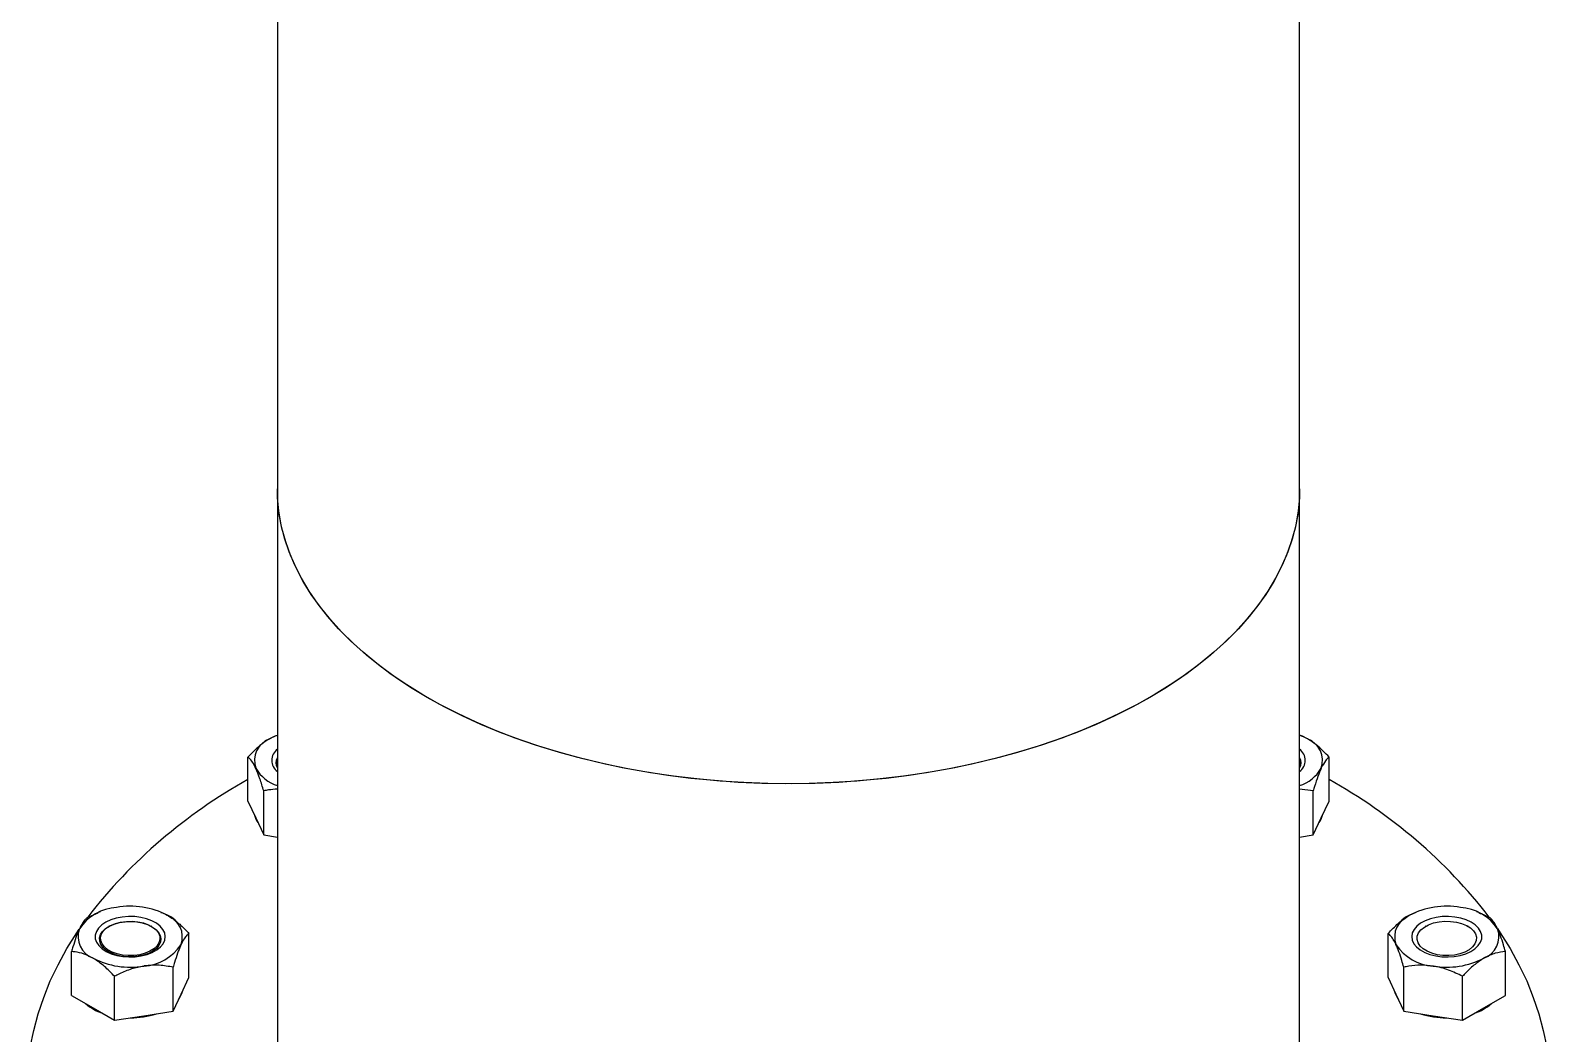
# Model space of a CAD drawing. Header units: inches. Extents: x 0.9 to 37.1, y -8.4 to 11.7.
# Drawn here: x 15.0824 to 15.2794, y 4.5841 to 4.7145 of the extents above; entities that cross this region are included whole.
import ezdxf

# ---------------------------------------------------------------- set-up
doc = ezdxf.new("R2010")
doc.units = ezdxf.units.IN
doc.header["$MEASUREMENT"] = 0

msp = doc.modelspace()

# ---------------------------------------------------------------- linework, layer by layer
at = {"color": 7, "linetype": 'Continuous', "lineweight": 25}
for p, q in [((15.11448789287442, 5.324625684949885), (15.11448789287441, 4.65489076706461)), ((15.24730039287441, 4.654890767064609), (15.24730039287442, 5.324625684949885)), ((15.11448789287443, 4.654890767064582), (15.11448789287443, 4.571535559184579)), ((15.24730039287443, 4.571535559184579), (15.24730039287443, 4.654890767064581)), ((15.1143077078152, 4.622784612609978), (15.11345383361876, 4.622384413490583)), ((15.11437436068749, 4.622829666522938), (15.11431300802123, 4.622804942454404)), ((15.24747527772762, 4.622804942454403), (15.24741392506136, 4.622829666522938)), ((15.11066413696726, 4.614309674465796), (15.11066413696726, 4.620029712965724)), ((15.2511241487816, 4.614309674465796), (15.2511241487816, 4.620029712965724)), ((15.11066413696726, 4.614309674465796), (15.11168523681055, 4.612109748476086)), ((15.11270633665386, 4.609909822486376), (15.11270633665386, 4.615629860986305)), ((15.24908194909499, 4.615629860986304), (15.24730039287443, 4.615874887348573)), ((15.24908194909499, 4.609909822486374), (15.24908194909499, 4.615629860986304)), ((15.25010304893829, 4.612109748476086), (15.2511241487816, 4.614309674465796)), ((15.11168523681055, 4.612109748476086), (15.11270633665386, 4.609909822486376)), ((15.24908194909499, 4.609909822486374), (15.25010304893829, 4.612109748476086)), ((15.11270633665386, 4.609909822486376), (15.11448789287443, 4.609634244642571)), ((15.24730039287443, 4.60963424464257), (15.24908194909499, 4.609909822486374)), ((15.08979006703541, 4.599157904782827), (15.09121017960864, 4.599792556738553)), ((15.09145809106904, 4.599915879930025), (15.09120131515234, 4.599812403655077)), ((15.09935940647607, 4.599884214804529), (15.09928082960779, 4.599915879930025)), ((15.26158692907233, 4.599470626897669), (15.26244675198628, 4.599865377818333)), ((15.26250745614106, 4.599915879930024), (15.26243698415638, 4.599887480933124)), ((15.27058908952953, 4.599811549761538), (15.27033019467981, 4.599915879930024)), ((15.0926337648166, 4.598038856265335), (15.09254572504151, 4.597988015464249)), ((15.09819319563531, 4.597988015464249), (15.09810515586022, 4.598038856265335)), ((15.10299105332803, 4.591395887872883), (15.10299105332803, 4.597115926372811)), ((15.25879723242083, 4.591395887872882), (15.25879723242083, 4.59711592637281)), ((15.26368312988863, 4.598038856265334), (15.26359509011353, 4.597988015464247)), ((15.26924256070734, 4.597988015464246), (15.26915452093224, 4.598038856265334)), ((15.0877478673488, 4.589038014303479), (15.0877478673488, 4.594758052803408)), ((15.27404041840004, 4.589038014303477), (15.27404041840004, 4.594758052803407)), ((15.10094885364142, 4.586996035893462), (15.10094885364142, 4.592716074393391)), ((15.26083943210743, 4.586996035893462), (15.26083943210743, 4.59271607439339)), ((15.09332726065181, 4.585817099108761), (15.09332726065181, 4.59153713760869)), ((15.10196995348472, 4.589195961883173), (15.10299105332803, 4.591395887872883)), ((15.25879723242083, 4.591395887872882), (15.25981833226413, 4.589195961883171)), ((15.26846102509704, 4.58581709910876), (15.26846102509704, 4.591537137608688)), ((15.0877478673488, 4.589038014303479), (15.0905375640003, 4.58742755670612)), ((15.10094885364142, 4.586996035893462), (15.10196995348472, 4.589195961883173)), ((15.25981833226413, 4.589195961883171), (15.26083943210743, 4.586996035893462)), ((15.27125072174854, 4.587427556706119), (15.27404041840004, 4.589038014303477)), ((15.0905375640003, 4.58742755670612), (15.09332726065181, 4.585817099108761)), ((15.09332726065181, 4.585817099108761), (15.09713805714661, 4.586406567501112)), ((15.09713805714661, 4.586406567501112), (15.10094885364142, 4.586996035893462)), ((15.26083943210743, 4.586996035893462), (15.26465022860224, 4.586406567501111)), ((15.26465022860224, 4.586406567501111), (15.26846102509704, 4.58581709910876)), ((15.26846102509704, 4.58581709910876), (15.27125072174854, 4.587427556706119))]:
    msp.add_line(p, q, dxfattribs=at)
at = {"color": 7, "linetype": 'Continuous', "lineweight": 25, "flags": 128}
for points in [[(15.22785045256259, 4.627783466476716), (15.22561494713935, 4.626551645042477), (15.22328258641237, 4.625381199836067), (15.22085842175562, 4.62427466578117), (15.21834770336993, 4.623234439384149), (15.21575586891226, 4.622262773543746), (15.21308853171891, 4.621361772671805), (15.21035146864826, 4.620533388135581), (15.20755060756946, 4.619779414031516), (15.20469201452392, 4.61910148329963), (15.20178188058762, 4.618501064186926), (15.19882650846265, 4.617979457067504), (15.19583229882695, 4.617537791626233), (15.19280573647183, 4.617177024412111), (15.18975337625742, 4.616897936766591), (15.18668182891626, 4.616701133131365), (15.18359774673591, 4.616587039739281), (15.18050780915163, 4.616555903691225), (15.17741870828017, 4.61660779242094), (15.17433713442613, 4.616742593548994), (15.1712697615923, 4.616960015126159), (15.1682232330252, 4.617259586265716), (15.16520414682731, 4.617640658163283), (15.16221904166706, 4.618102405501985), (15.1592743826175, 4.618643828239908), (15.15637654715444, 4.619263753775964), (15.1535318113442, 4.619960839489486), (15.1507463362511, 4.620733575648041), (15.14802615459391, 4.621580288677182), (15.14537715768039, 4.622499144785032), (15.14280508264799, 4.623488153933868), (15.14031550003847, 4.624545174150103), (15.13791380173341, 4.625667916163326), (15.13560518927653, 4.62685394836434), (15.13339466260832, 4.628100702071504), (15.13128700923733, 4.629405477093911), (15.12928679387142, 4.630765447579405), (15.12739834853168, 4.632177668134749), (15.12562576317021, 4.633639080204689), (15.12397287681218, 4.635146518696105), (15.12244326924137, 4.636696718832894), (15.12104025324719, 4.638286323226757), (15.11976686744985, 4.639911889148546), (15.11862586971944, 4.641569895984446), (15.11761973120297, 4.643256752860856), (15.11675063097242, 4.644968806421402), (15.11602045130536, 4.646702348739308), (15.11543077360836, 4.648453625347934), (15.11498287499199, 4.650218843372115), (15.11467772550494, 4.651994179742683), (15.11451598603303, 4.653775789476387), (15.11448789287443, 4.654890767064582)], [(15.13393783318624, 4.627783466476744), (15.13180402467369, 4.629073996287883), (15.12977653442593, 4.630420439475722), (15.12785975353534, 4.631819879944137), (15.12605783332252, 4.633269286816699), (15.12437467634539, 4.63476552100087), (15.12281392794719, 4.636305341986585), (15.12137896836138, 4.637885414864471), (15.12007290539091, 4.639502317548521), (15.11889856767733, 4.641152548187568), (15.11785849857464, 4.642832532749517), (15.11695495064091, 4.644538632761901), (15.11618988075977, 4.646267153192001), (15.11556494590221, 4.648014350449468), (15.11508149953799, 4.649776440494104), (15.11474058870426, 4.651549607031249), (15.11454295173799, 4.653330009777026), (15.11448789287441, 4.65489076706461)], [(15.24730039287441, 4.654890767064609), (15.24727229971581, 4.653775789476414), (15.2471105602439, 4.651994179742712), (15.24680541075685, 4.650218843372143), (15.24635751214048, 4.648453625347962), (15.24576783444348, 4.646702348739336), (15.24503765477642, 4.64496880642143), (15.24416855454587, 4.643256752860883), (15.2431624160294, 4.641569895984475), (15.24202141829899, 4.639911889148573), (15.24074803250165, 4.638286323226785), (15.23934501650747, 4.636696718832923), (15.23781540893667, 4.635146518696131), (15.23616252257863, 4.633639080204716), (15.23438993721715, 4.632177668134775), (15.23250149187742, 4.630765447579432), (15.23050127651151, 4.629405477093939), (15.22839362314052, 4.628100702071531), (15.22618309647232, 4.626853948364368), (15.22387448401543, 4.625667916163352), (15.22147278571036, 4.624545174150131), (15.21898320310085, 4.623488153933895), (15.21641112806845, 4.622499144785059), (15.21376213115493, 4.62158028867721), (15.21104194949774, 4.620733575648069), (15.20825647440464, 4.619960839489513), (15.2054117385944, 4.619263753775992), (15.20251390313133, 4.618643828239936), (15.19956924408178, 4.618102405502012), (15.19658413892153, 4.617640658163309), (15.19356505272364, 4.617259586265743), (15.19051852415653, 4.616960015126187), (15.1874511513227, 4.616742593549021), (15.18436957746867, 4.616607792420967), (15.18128047659721, 4.616555903691252), (15.17819053901292, 4.616587039739309), (15.17510645683258, 4.616701133131391), (15.17203490949141, 4.616897936766619), (15.168982549277, 4.61717702441214), (15.16595598692189, 4.617537791626261), (15.16296177728619, 4.617979457067532), (15.16000640516122, 4.618501064186954), (15.15709627122492, 4.619101483299659), (15.15423767817937, 4.619779414031544), (15.15143681710057, 4.620533388135609), (15.14869975402993, 4.621361772671833), (15.14603241683657, 4.622262773543775), (15.1434405823789, 4.623234439384177), (15.14092986399322, 4.624274665781198), (15.13850569933647, 4.625381199836095), (15.13617333860948, 4.626551645042506), (15.13393783318624, 4.627783466476744)], [(15.24730039287443, 4.654890767064581), (15.24724533401085, 4.653330009776997), (15.24704769704458, 4.651549607031219), (15.24670678621085, 4.649776440494075), (15.24622333984663, 4.648014350449439), (15.24559840498907, 4.646267153191972), (15.24483333510793, 4.644538632761871), (15.2439297871742, 4.642832532749487), (15.24288971807151, 4.641152548187539), (15.24171538035793, 4.639502317548492), (15.24040931738746, 4.637885414864441), (15.23897435780165, 4.636305341986556), (15.23741360940344, 4.634765521000841), (15.23573045242632, 4.63326928681667), (15.2339285322135, 4.631819879944109), (15.23201175132291, 4.630420439475692), (15.22998426107514, 4.629073996287854), (15.22785045256259, 4.627783466476716)], [(15.11345383361876, 4.622384413490583), (15.11412586019197, 4.622724638862253), (15.11448789287443, 4.622874444113249)], [(15.24833445213009, 4.622384413490583), (15.24766242555688, 4.622724638862252), (15.24730039287443, 4.622874444113249)], [(15.11448789287443, 4.618949799748963), (15.1144175007902, 4.619373872638636), (15.11448789287443, 4.619797945528311)], [(15.24730039287443, 4.619797945528311), (15.24737078495865, 4.619373872638636), (15.24730039287443, 4.618949799748962)], [(15.09096745461965, 4.597362151383279), (15.09082758632722, 4.596897455704448), (15.09083369760257, 4.596425810434416), (15.09098559202429, 4.595962374640239), (15.09127838758069, 4.595522043529654), (15.09170267358166, 4.59511896970686), (15.09224481312604, 4.594766108296175), (15.0928873814028, 4.59447480055367), (15.0936097257388, 4.594254409349882), (15.09438862939276, 4.594112018239437), (15.09519905776033, 4.594052203789783), (15.09601496300697, 4.59407688848655), (15.09681012126673, 4.594185278943272), (15.09755897549887, 4.594373891401488), (15.09823745691221, 4.594636663701598), (15.09882375855587, 4.594965150125666), (15.09929903621262, 4.595348792849745), (15.09964801406751, 4.59577526128102), (15.09985947568514, 4.59623084837321), (15.09992662451512, 4.596700911182314), (15.09984730233883, 4.597170341502879), (15.09962405863625, 4.597624051458151), (15.09926406864369, 4.598047458436858), (15.09877890273571, 4.59842695379032), (15.09818415454377, 4.59875034022563), (15.09749893976414, 4.599007223836672), (15.09674528176362, 4.599189348172822), (15.09594740373047, 4.599290859608066), (15.09513095012116, 4.59930849548135), (15.09432216242648, 4.599241688961196), (15.09354703574841, 4.59909258726413), (15.09283048329617, 4.598865982641376), (15.09219553565513, 4.598569158351962), (15.09166260056493, 4.598211654572778), (15.09124880699786, 4.597804961769441), (15.09096745461965, 4.597362151383279)], [(15.09151783110608, 4.596951239806077), (15.09178275009655, 4.597361273009384), (15.09217730214023, 4.597734953338297), (15.09268722709828, 4.598058775012111), (15.09329409495412, 4.598321034271827), (15.09397597192226, 4.598512252384491), (15.09470821319246, 4.598625518229294), (15.09546435365738, 4.598656738083496), (15.0962170644305, 4.598604783580222), (15.09693914058333, 4.598471532490587), (15.09760448440235, 4.598261800856153), (15.0981890486284, 4.597983168924638), (15.09867170558728, 4.597645707180017), (15.09903501079895, 4.597261612368988), (15.09926583346647, 4.59684476667877), (15.09935583105725, 4.59641023599869), (15.09930175082387, 4.595973725399682), (15.09910554736685, 4.595551011512115), (15.09877431199035, 4.595157372317252), (15.09832001640389, 4.594807034961216), (15.09775908003363, 4.594512661548846), (15.09711177658149, 4.59428489150225), (15.09640150128076, 4.594131957024359), (15.09565392533142, 4.594059385565673), (15.09489606807607, 4.594069800047792), (15.09415532045049, 4.594162824064195), (15.09345845500387, 4.594335095484558), (15.09283065826911, 4.594580387970903), (15.09229462045593, 4.594889836013668), (15.09186971536751, 4.595252255354328), (15.09157130018084, 4.595654547213639), (15.09141016039828, 4.596082171715643), (15.0913921200314, 4.596519673396673), (15.09151783110608, 4.596951239806077)], [(15.0991058827925, 4.595882122110846), (15.098838769636, 4.595472419501905), (15.0984383328688, 4.595100672364353), (15.0979199610513, 4.594781166732209), (15.09730357492175, 4.594526181027733), (15.09661286185342, 4.594345514208554), (15.09587436556217, 4.59424610919921), (15.09511646604633, 4.594231786078466), (15.09436828895926, 4.594303095275817), (15.09365858632682, 4.594457296418804), (15.09301463162318, 4.594688463643974), (15.09246117166646, 4.594987713324508), (15.09201947561242, 4.595343545463), (15.0917065175927, 4.595742285629924), (15.09153432440851, 4.59616861046428), (15.09150951334732, 4.596606136541769), (15.09163303788432, 4.597038049980601), (15.09190015104083, 4.597447752589543), (15.09230058780803, 4.597819499727094), (15.09281895962553, 4.598139005359239), (15.09343534575508, 4.598393991063713), (15.09412605882341, 4.598574657882894), (15.09486455511465, 4.598674062892238), (15.09562245463049, 4.598688386012982), (15.09637063171757, 4.598617076815629), (15.09708033435, 4.598462875672644), (15.09772428905365, 4.598231708447473), (15.09827774901036, 4.59793245876694), (15.09871944506441, 4.597576626628447), (15.09903240308412, 4.597177886461523), (15.09920459626832, 4.596751561627168), (15.0992294073295, 4.596314035549678), (15.0991058827925, 4.595882122110846)], [(15.2708208311292, 4.597362151383277), (15.27053947875099, 4.59780496176944), (15.27012568518392, 4.598211654572777), (15.26959275009372, 4.598569158351961), (15.26895780245269, 4.598865982641375), (15.26824125000043, 4.599092587264129), (15.26746612332237, 4.599241688961194), (15.26665733562769, 4.599308495481348), (15.26584088201838, 4.599290859608065), (15.26504300398523, 4.599189348172821), (15.26428934598471, 4.59900722383667), (15.26360413120508, 4.598750340225629), (15.26300938301315, 4.59842695379032), (15.26252421710516, 4.598047458436856), (15.2621642271126, 4.59762405145815), (15.26194098341002, 4.597170341502877), (15.26186166123372, 4.596700911182313), (15.26192881006371, 4.596230848373209), (15.26214027168134, 4.595775261281019), (15.26248924953623, 4.595348792849745), (15.26296452719297, 4.594965150125666), (15.26355082883664, 4.594636663701597), (15.26422931024998, 4.594373891401487), (15.26497816448212, 4.594185278943272), (15.26577332274188, 4.594076888486549), (15.26658922798852, 4.594052203789782), (15.26739965635609, 4.594112018239434), (15.26817856001005, 4.59425440934988), (15.26890090434605, 4.59447480055367), (15.2695434726228, 4.594766108296173), (15.27008561216718, 4.595118969706859), (15.27050989816816, 4.595522043529652), (15.27080269372456, 4.595962374640237), (15.27095458814628, 4.596425810434416), (15.27096069942163, 4.596897455704445), (15.2708208311292, 4.597362151383277)], [(15.26268240295635, 4.595882122110845), (15.26255887841934, 4.596314035549677), (15.26258368948053, 4.596751561627166), (15.26275588266473, 4.597177886461522), (15.26306884068444, 4.597576626628446), (15.26351053673848, 4.597932458766939), (15.2640639966952, 4.598231708447472), (15.26470795139884, 4.598462875672642), (15.26541765403128, 4.598617076815628), (15.26616583111836, 4.598688386012981), (15.26692373063419, 4.598674062892236), (15.26766222692544, 4.598574657882892), (15.26835293999377, 4.598393991063713), (15.26896932612333, 4.598139005359238), (15.26948769794082, 4.597819499727093), (15.26988813470802, 4.597447752589542), (15.27015524786452, 4.597038049980601), (15.27027877240153, 4.596606136541768), (15.27025396134034, 4.596168610464278), (15.27008176815614, 4.595742285629923), (15.26976881013643, 4.595343545462999), (15.26932711408239, 4.594987713324506), (15.26877365412567, 4.594688463643973), (15.26812969942203, 4.594457296418802), (15.26741999678959, 4.594303095275817), (15.26667181970251, 4.594231786078464), (15.26591392018668, 4.594246109199209), (15.26517542389543, 4.594345514208552), (15.2644847108271, 4.594526181027732), (15.26386832469754, 4.594781166732208), (15.26334995288005, 4.595100672364352), (15.26294951611285, 4.595472419501904), (15.26268240295635, 4.595882122110845)], [(15.08238937753001, 4.58231489816349), (15.08282415045126, 4.584488996650627), (15.08340285461007, 4.586651886175781), (15.0841246406783, 4.588800392400316), (15.08498844933537, 4.590931362095072), (15.08599301282294, 4.593041667768163), (15.08713685680558, 4.595128212255007), (15.0884183025345, 4.597187933263839), (15.08872777147857, 4.597650862365411)], [(15.27298865743285, 4.597756666910758), (15.27336998321435, 4.597187933263839), (15.27465142894327, 4.595128212255006), (15.2757952729259, 4.593041667768162), (15.27679983641348, 4.590931362095069), (15.27766364507054, 4.588800392400314), (15.27838543113878, 4.58665188617578), (15.27896413529759, 4.584488996650625), (15.27939890821883, 4.582314898163488)]]:
    msp.add_lwpolyline(points, dxfattribs=at)
at = {"color": 7, "linetype": 'Continuous', "lineweight": 25}
for centre, radius, start, end in [((15.11451780851352, 4.619574926930097), 0.003004206602453169, 110.7420751988678, 199.4610019121318), ((15.24727047723534, 4.619574926930097), 0.003004206602453641, 340.5389980878622, 69.25792480110854), ((15.11557411595129, 4.619595019108521), 0.001815085632616944, 126.7583796849138, 233.2416203150367), ((15.1157067232749, 4.619269241844606), 0.001406284989468728, 150.0776549652925, 209.9223450347397), ((15.24622002147949, 4.619595019108521), 0.001811589807874267, 306.610105128891, 53.3898948711434), ((15.24608156247394, 4.619269241844603), 0.001406284989471538, 330.0776549653697, 29.92234503475647), ((15.11602691444522, 4.621093704146176), 0.00501985288354951, 210.1285551295484, 252.146333650714), ((15.24576137130362, 4.621093704146188), 0.005019852883562459, 287.8536663493243, 329.8714448703711), ((15.14377876710362, 4.557451643313749), 0.06822262659133757, 119.0380747729556, 142.2417213898818), ((15.21800821867333, 4.557449788799435), 0.06822487898298642, 37.76200494406071, 60.96172669824016), ((15.11426013047988, 4.6131505615991), 0.002829753097769522, 193.4820683400948, 216.3148545488783), ((15.24752815526884, 4.613150561599153), 0.002829753097902686, 323.6851454517213, 346.5179316594074), ((15.09397446088613, 4.594264760757971), 0.006238052778572464, 93.43350232798439, 146.56112113932), ((15.09538105930613, 4.590154293929421), 0.01048948648477579, 62.64282515496645, 99.77109697927914), ((15.26640722644272, 4.590154293929407), 0.01048948648478876, 80.22890302074276, 117.357174845013), ((15.26781382486272, 4.594264760757971), 0.006238052778571604, 33.43887886067544, 86.56649767201512), ((15.09913738178177, 4.596661140337186), 0.003004206602451036, 340.5389980878453, 69.25792480114403), ((15.26265090396709, 4.596661140337184), 0.00300420660245414, 110.7420751989292, 199.461001912128), ((15.09160153889506, 4.596701324694034), 0.003004206602453722, 160.5389980878699, 249.2579248010875), ((15.27018674685378, 4.596701324694033), 0.00300420660245281, 290.7420751988983, 19.4610019121386), ((15.0967644597907, 4.599097704273242), 0.006238052778567185, 273.4335023279759, 326.5611211393572), ((15.26502382595815, 4.599097704273242), 0.006238052778568905, 213.4388788606535, 266.5664976720302), ((15.0953578613707, 4.603208171101809), 0.01048948648478694, 242.6428251549876, 279.7710969792621), ((15.26643042437815, 4.6032081711018), 0.01048948648477929, 260.228903020725, 297.3571748450254), ((15.0994507370012, 4.59021093233422), 0.002769611874670704, 323.4337963390252, 346.7692807720429), ((15.26233754874763, 4.590210932334212), 0.002769611874654673, 193.2307192278672, 216.5662036610132), ((15.09375900195054, 4.592735631031594), 0.006327317876101107, 228.8412023708995, 251.1641741618464), ((15.09543713522129, 4.597012570773039), 0.01087659715140938, 269.7485315332543, 287.8375463324796), ((15.2663362037921, 4.596915943086389), 0.01078004695384812, 252.0807586942304, 270.3331634400077), ((15.26802928379833, 4.592735631031552), 0.006327317876056205, 288.8358258381033, 311.1587976292147)]:
    msp.add_arc(centre, radius, start, end, dxfattribs=at)
for points, knots in [([(15.11345383361876, 4.622384413490583), (15.11339020371117, 4.622346894385601), (15.11297254380847, 4.622100622996389), (15.11219286740241, 4.621528543604589), (15.11133068640972, 4.620733221236013), (15.11082916982549, 4.62020389656448), (15.11066413696726, 4.620029712965724)], [0, 0, 0, 0, 0.06625438873007901, 0.4348867160202382, 0.814039528473824, 1, 1, 1, 1]), ([(15.24833445213009, 4.622384413490583), (15.24827077649917, 4.622420804496294), (15.24798455945665, 4.622584379256025), (15.24770164426464, 4.622692561171823), (15.2474816701302, 4.622776675507011)], [0, 0, 0, 0, 0.2224732334685492, 1, 1, 1, 1]), ([(15.2511241487816, 4.620029712965724), (15.2508879560015, 4.620276637014828), (15.25032914620146, 4.620860835983346), (15.24939791869004, 4.621700034104472), (15.2486919247634, 4.622154366857667), (15.24833445213009, 4.622384413490583)], [0, 0, 0, 0, 0.2654708005954906, 0.6280788300799363, 1, 1, 1, 1]), ([(15.11168523681056, 4.618574029903515), (15.11154239436309, 4.618853493127832), (15.11125154763763, 4.619422518407906), (15.11091315909248, 4.619817938539835), (15.11072036792931, 4.619981892798355), (15.11066413696726, 4.620029712965724)], [0, 0, 0, 0, 0.4060446745436691, 0.8267623950146912, 1, 1, 1, 1]), ([(15.2511241487816, 4.620029712965724), (15.25096543121937, 4.619883186830076), (15.25064221476539, 4.619584797305194), (15.25028910343543, 4.618973473928112), (15.25010795603595, 4.618584565047087), (15.25010304893829, 4.618574029903514)], [0, 0, 0, 0, 0.4841952181635568, 0.9860273763411912, 1, 1, 1, 1]), ([(15.11270633665386, 4.615629860986305), (15.11254761909164, 4.616167238373782), (15.11222440263765, 4.617261567263458), (15.1118712913077, 4.618171777352698), (15.11169014390822, 4.618563420686416), (15.11168523681056, 4.618574029903515)], [0, 0, 0, 0, 0.4841952181635638, 0.986027376341192, 1, 1, 1, 1]), ([(15.25010304893829, 4.618574029903514), (15.24996020649082, 4.618237994428694), (15.24966935976537, 4.617553780322736), (15.24933097122021, 4.616491106498453), (15.24913818005705, 4.615824336331304), (15.24908194909499, 4.615629860986304)], [0, 0, 0, 0, 0.4060446745436606, 0.8267623950146856, 0.9999999999999999, 0.9999999999999999, 0.9999999999999999, 0.9999999999999999]), ([(15.11448789287443, 4.615852716820236), (15.1141006143407, 4.615828429620916), (15.11349283054387, 4.615790313988542), (15.1129157153002, 4.615672576426102), (15.11270633665386, 4.615629860986305)], [0, 0, 0, 0, 0.6371978584159453, 1, 1, 1, 1]), ([(15.08979006703541, 4.599157904782827), (15.0897036144777, 4.599082218453424), (15.08949907589501, 4.598903151749596), (15.08915822296912, 4.598470407265977), (15.08889981125705, 4.597960438875825), (15.08876896719211, 4.597702221720618)], [0, 0, 0, 0, 0.2654708005954924, 0.6280788300799407, 1, 1, 1, 1]), ([(15.09934170081113, 4.599841863854332), (15.09961371752912, 4.599745754446034), (15.09989897131089, 4.599644968095908), (15.1001879469039, 4.599478358342682), (15.10020135667652, 4.59947062689767)], [0, 0, 0, 0, 0.9535954836874726, 0.9999999999999999, 0.9999999999999999, 0.9999999999999999, 0.9999999999999999]), ([(15.10020135667652, 4.59947062689767), (15.10059160950048, 4.599217052612539), (15.10138621753164, 4.598700740747286), (15.1023107122297, 4.59783341447203), (15.10283742748273, 4.597277940274377), (15.10299105332803, 4.597115926372811)], [0, 0, 0, 0, 0.4060446745436652, 0.8267623950146975, 1, 1, 1, 1]), ([(15.25879723242083, 4.59711592637281), (15.25923085686486, 4.597561678061926), (15.260113900639, 4.598469418064366), (15.26107861873316, 4.59917578132184), (15.26157352263219, 4.599462850487755), (15.26158692907233, 4.599470626897669)], [0, 0, 0, 0, 0.484195218163563, 0.9860273763411921, 1, 1, 1, 1]), ([(15.27057909525306, 4.599786622088964), (15.27084384717356, 4.599687031366882), (15.27132876601069, 4.599504621293902), (15.27178917841358, 4.599266168926273), (15.27199821871344, 4.599157904782826)], [0, 0, 0, 0, 0.5459716146949011, 0.9999999999999999, 0.9999999999999999, 0.9999999999999999, 0.9999999999999999]), ([(15.27301931855675, 4.597702221720616), (15.27299602839413, 4.597751613267866), (15.2728431542596, 4.598075814097334), (15.27255777288824, 4.59856867708172), (15.27224219274226, 4.598950988238947), (15.27205862493201, 4.599106673731569), (15.27199821871344, 4.599157904782826)], [0, 0, 0, 0, 0.06625438873007833, 0.4348867160202318, 0.8140395284738066, 1, 1, 1, 1]), ([(15.08876896719211, 4.597702221720617), (15.08874567702949, 4.597651257490944), (15.08859280289496, 4.597316733742371), (15.08830742152361, 4.596579907191632), (15.08799184137762, 4.595602404282602), (15.08780827356738, 4.594967108169879), (15.0877478673488, 4.594758052803408)], [0, 0, 0, 0, 0.06625438873007866, 0.4348867160202366, 0.8140395284738092, 1, 1, 1, 1]), ([(15.10299105332803, 4.597115926372811), (15.10290460077032, 4.597040240043408), (15.10270006218762, 4.596861173339581), (15.10235920926174, 4.596428428855963), (15.10210079754967, 4.595918460465811), (15.10196995348472, 4.595660243310602)], [0, 0, 0, 0, 0.2654708005954772, 0.6280788300799395, 1, 1, 1, 1]), ([(15.25981833226413, 4.595660243310601), (15.25979504210151, 4.595709634857849), (15.25964216796698, 4.596033835687319), (15.25935678659563, 4.596526698671704), (15.25904120644964, 4.596909009828931), (15.2588576386394, 4.597064695321553), (15.25879723242083, 4.59711592637281)], [0, 0, 0, 0, 0.06625438873007919, 0.4348867160202444, 0.814039528473824, 1, 1, 1, 1]), ([(15.27404041840004, 4.594758052803407), (15.27395396584234, 4.595054884851751), (15.27374942725965, 4.595757161430707), (15.27340857433376, 4.596793129757575), (15.27315016262169, 4.597396640416806), (15.27301931855675, 4.597702221720616)], [0, 0, 0, 0, 0.2654708005954874, 0.628078830079942, 1, 1, 1, 1]), ([(15.0905375640003, 4.593891838133549), (15.09014731117634, 4.594088840168178), (15.08935270314518, 4.594489963207549), (15.08842820844713, 4.594690035790447), (15.0879014931941, 4.594742694079472), (15.0877478673488, 4.594758052803408)], [0, 0, 0, 0, 0.4060446745436609, 0.8267623950146933, 1, 1, 1, 1]), ([(15.10196995348472, 4.595660243310602), (15.10194666332211, 4.595609279080929), (15.10179378918757, 4.595274755332356), (15.10150840781622, 4.594537928781618), (15.10119282767024, 4.593560425872584), (15.10100925985999, 4.592925129759863), (15.10094885364142, 4.592716074393391)], [0, 0, 0, 0, 0.06625438873008037, 0.4348867160202399, 0.8140395284738267, 1, 1, 1, 1]), ([(15.26083943210743, 4.59271607439339), (15.26075297954972, 4.593012906441736), (15.26054844096703, 4.593715183020691), (15.26020758804114, 4.59475115134756), (15.25994917632908, 4.59535466200679), (15.25981833226413, 4.595660243310601)], [0, 0, 0, 0, 0.2654708005954898, 0.6280788300799361, 1, 1, 1, 1]), ([(15.27404041840004, 4.594758052803407), (15.27360679395601, 4.59470315236612), (15.27272375018187, 4.594591351728471), (15.27175903208771, 4.594183875183163), (15.27126412818868, 4.593899540469937), (15.27125072174854, 4.593891838133548)], [0, 0, 0, 0, 0.4841952181635685, 0.9860273763411922, 1, 1, 1, 1]), ([(15.09332726065181, 4.59153713760869), (15.09289363620777, 4.591982889297805), (15.09201059243363, 4.592890629300244), (15.09104587433947, 4.593596992557719), (15.09055097044044, 4.593884061723634), (15.0905375640003, 4.593891838133549)], [0, 0, 0, 0, 0.484195218163563, 0.9860273763411921, 1, 1, 1, 1]), ([(15.09713805714661, 4.59287084892854), (15.09660496187518, 4.592760101613601), (15.09551950711857, 4.592534604959955), (15.09425662387536, 4.592005630564748), (15.09353711745916, 4.591642926640939), (15.09332726065181, 4.59153713760869)], [0, 0, 0, 0, 0.4060446745436585, 0.8267623950146742, 1, 1, 1, 1]), ([(15.10094885364142, 4.592716074393391), (15.10035651163517, 4.592819874320946), (15.09915025140704, 4.593031255116112), (15.09783242198292, 4.592976851640404), (15.09715637068441, 4.59287364469896), (15.09713805714661, 4.59287084892854)], [0, 0, 0, 0, 0.4841952181635567, 0.9860273763411894, 1, 1, 1, 1]), ([(15.26465022860224, 4.592870848928539), (15.2641171333308, 4.592925023992977), (15.26303167857419, 4.59303533182074), (15.26176879533098, 4.59289705252359), (15.26104928891479, 4.592756940538771), (15.26083943210743, 4.59271607439339)], [0, 0, 0, 0, 0.4060446745436697, 0.826762395014695, 1, 1, 1, 1]), ([(15.26846102509704, 4.591537137608688), (15.26786868309079, 4.591824188932963), (15.26666242286266, 4.592408747502589), (15.26534459343854, 4.592762037690461), (15.26466854214003, 4.592867979084594), (15.26465022860224, 4.592870848928539)], [0, 0, 0, 0, 0.4841952181635639, 0.9860273763411896, 1, 1, 1, 1]), ([(15.27125072174854, 4.593891838133548), (15.27086046892458, 4.593638263848416), (15.27006586089342, 4.593121951983163), (15.26914136619536, 4.592254625707906), (15.26861465094234, 4.591699151510253), (15.26846102509704, 4.591537137608688)], [0, 0, 0, 0, 0.4060446745436611, 0.8267623950146863, 0.9999999999999999, 0.9999999999999999, 0.9999999999999999, 0.9999999999999999])]:
    msp.add_open_spline(points, degree=3, knots=knots, dxfattribs=at)

doc.saveas('drawing.dxf')
